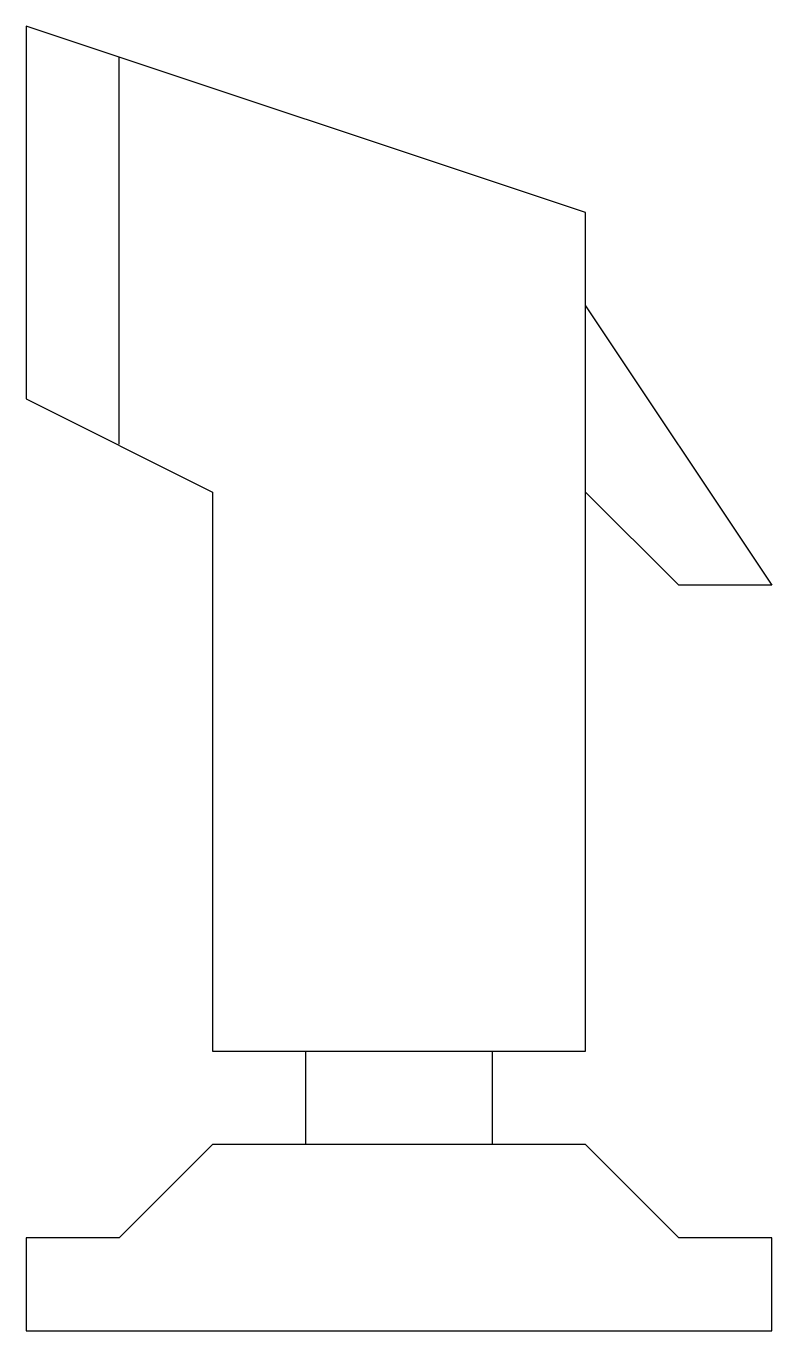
# Model space of a CAD drawing. Extents: x -2 to 2, y 0 to 7.
import ezdxf

# ---------------------------------------------------------------- set-up
doc = ezdxf.new("R2010")
doc.units = 0
doc.header["$MEASUREMENT"] = 0
doc.layers.get('0').update_dxf_attribs({"linetype": 'CONTINUOUS'})

msp = doc.modelspace()

# ---------------------------------------------------------------- linework, layer by layer
for p, q in [((1, 6), (-2, 7)), ((-2, 7), (-2, 5)), ((-1.5, 4.7579), (-1.5, 6.8354)), ((1, 1.5), (1, 6)), ((1, 5.5), (2, 4)), ((-2, 5), (-1, 4.5)), ((-1, 4.5), (-1, 1.5)), ((1.5, 4), (1, 4.5)), ((2, 4), (1.5, 4)), ((-1, 1.5), (1, 1.5)), ((-0.5, 1), (-0.5, 1.5)), ((0.5, 1.5), (0.5, 1))]:
    msp.add_line(p, q)
msp.add_lwpolyline([(-2, 0), (2, 0), (2, 0.5), (1.5, 0.5), (1, 1), (-1, 1), (-1.5, 0.5), (-2, 0.5)], close=True)

doc.saveas('drawing.dxf')
